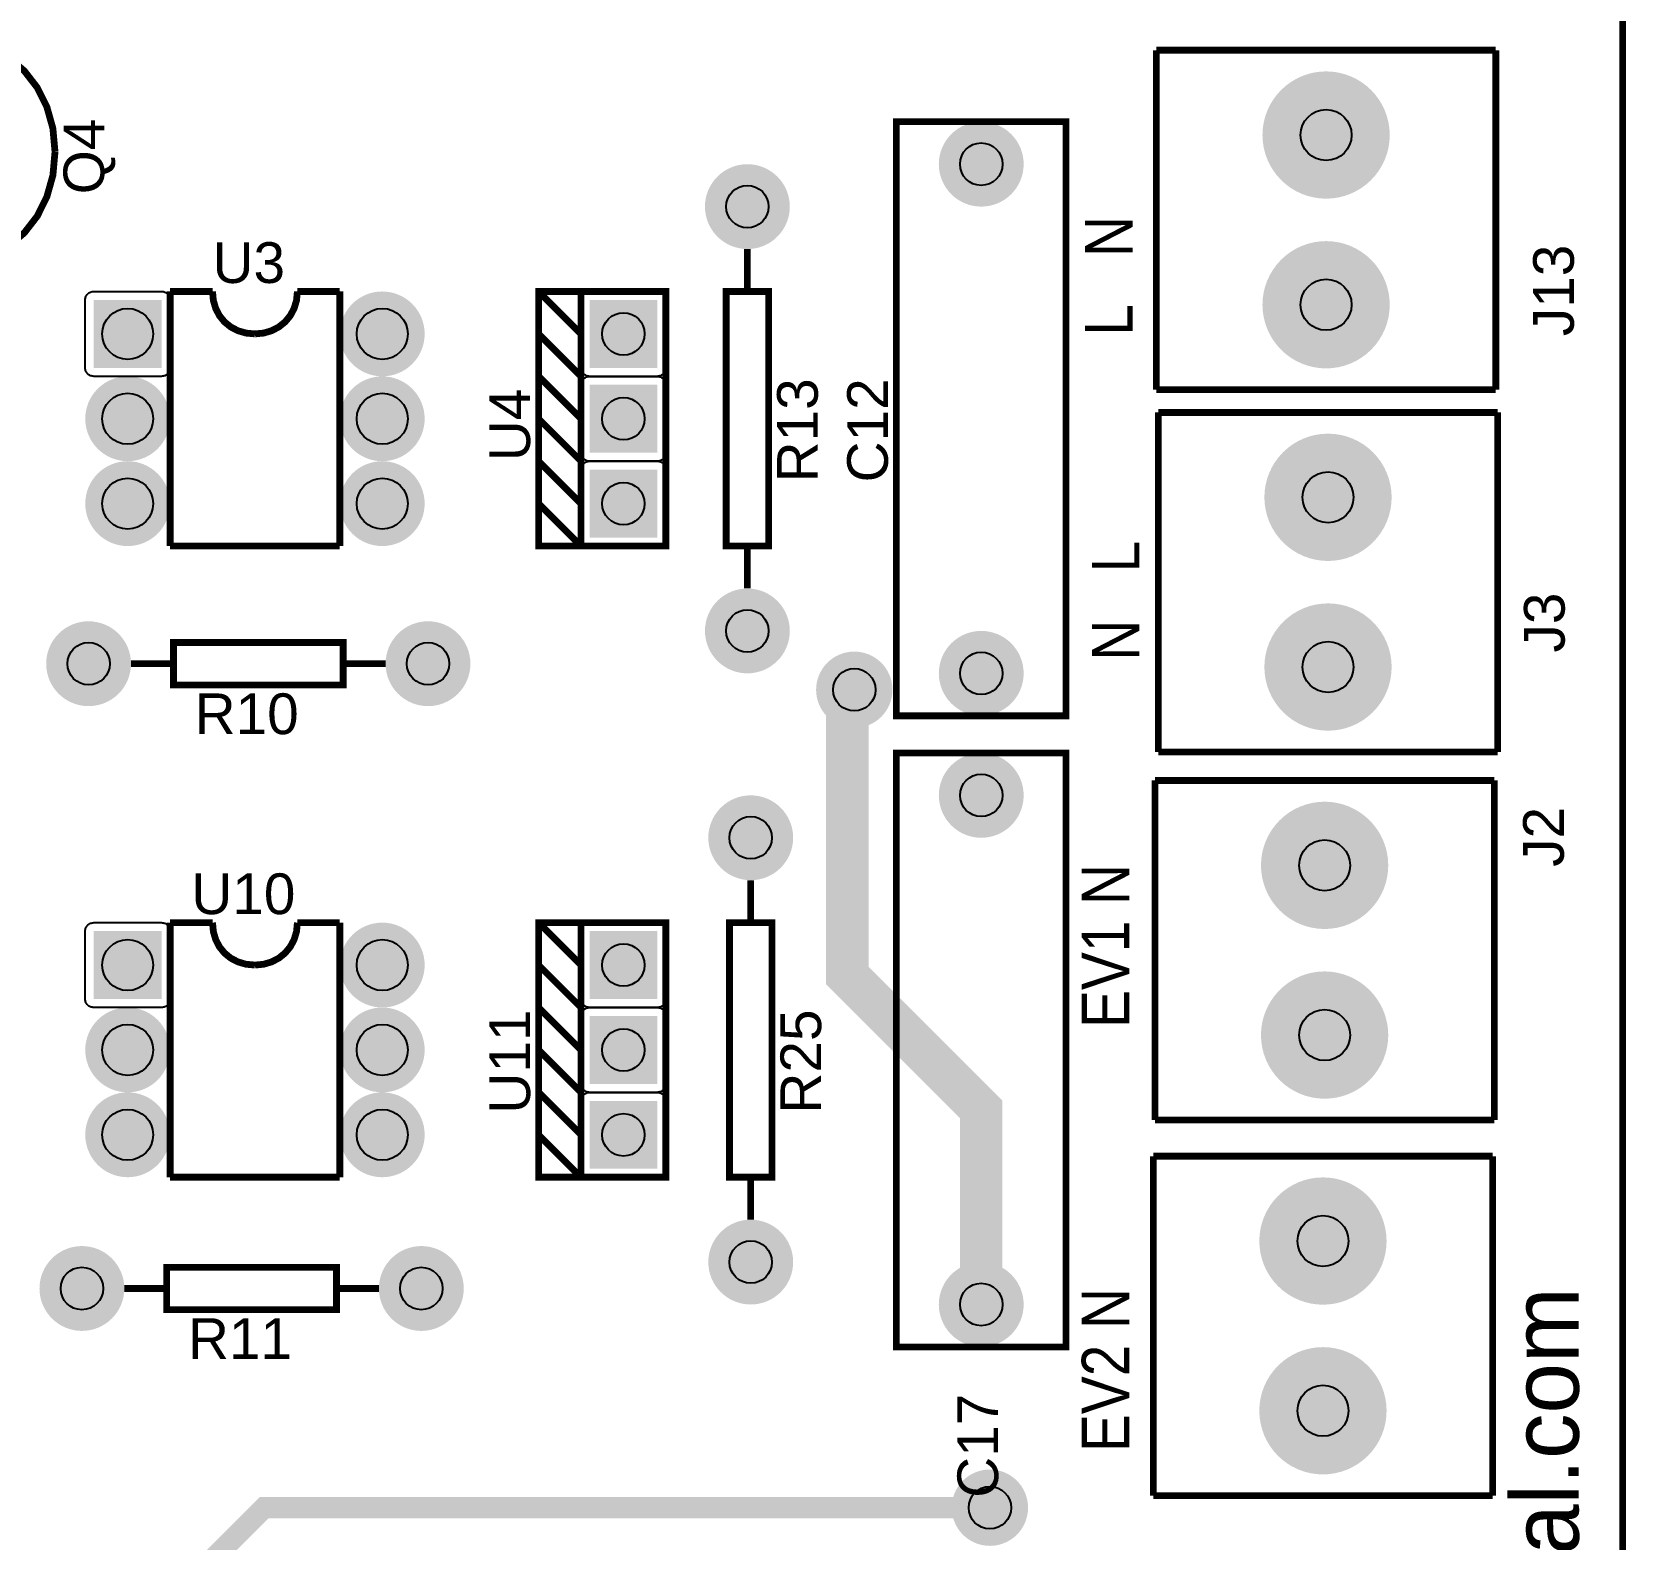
# Model space of a CAD drawing. Header units: inches. Extents: x -2.52 to 2.52, y -2.23 to 2.23.
# Drawn here: x 0.638 to 2.517, y -1.186 to 0.59 of the extents above; entities that cross this region are included whole.
import ezdxf

# ---------------------------------------------------------------- set-up
doc = ezdxf.new("R2010")
doc.units = ezdxf.units.IN
doc.layers.get('0').update_dxf_attribs({"linetype": 'CONTINUOUS'})

# ---------------------------------------------------------------- blocks, each defined once
blk = doc.blocks.new('EPAD')
at = {"const_width": 0.5}
blk.add_lwpolyline([(-0.25, 0, 1), (0.25, 0, 1)], format="xyb", close=True, dxfattribs=at)
blk = doc.blocks.new('RPAD')
blk.add_trace([(-0.5, -0.5), (-0.5, 0.5), (0.5, -0.5), (0.5, 0.5)])

msp = doc.modelspace()

# ---------------------------------------------------------------- linework, layer by layer
for points, const_width in [([(-2.515008, -2.228346), (2.512551, -2.228346), (2.512551, 2.228346), (-2.515008, 2.228346), (-2.515008, -2.228346)], 0.008), ([(-2.515008, -2.228346), (2.512551, -2.228346), (2.512551, 2.228346), (-2.515008, 2.228346), (-2.515008, -2.228346)], 0.008), ([(-2.515008, -2.228346), (2.512551, -2.228346), (2.512551, 2.228346), (-2.515008, 2.228346), (-2.515008, -2.228346)], 0.008), ([(0.540047, 0.578756), (0.565606, 0.57772), (0.589241, 0.571231), (0.610497, 0.559843), (0.628914, 0.544107), (0.644036, 0.524578), (0.655404, 0.501807), (0.66256, 0.476349), (0.665047, 0.448756)], 0.008), ([(0.540047, 0.578756), (0.565606, 0.57772), (0.589241, 0.571231), (0.610497, 0.559843), (0.628914, 0.544107), (0.644036, 0.524578), (0.655404, 0.501807), (0.66256, 0.476349), (0.665047, 0.448756)], 0.008), ([(0.540047, 0.578756), (0.565606, 0.57772), (0.589241, 0.571231), (0.610497, 0.559843), (0.628914, 0.544107), (0.644036, 0.524578), (0.655404, 0.501807), (0.66256, 0.476349), (0.665047, 0.448756)], 0.008), ([(1.962992, 0.568591), (2.362992, 0.568591)], 0.008), ([(1.962992, 0.168591), (1.962992, 0.568591)], 0.008), ([(1.962992, 0.568591), (2.362992, 0.568591)], 0.008), ([(1.962992, 0.168591), (1.962992, 0.568591)], 0.008), ([(1.962992, 0.568591), (2.362992, 0.568591)], 0.008), ([(1.962992, 0.168591), (1.962992, 0.568591)], 0.008), ([(2.362992, 0.168591), (2.362992, 0.568591)], 0.008), ([(2.362992, 0.168591), (2.362992, 0.568591)], 0.008), ([(2.362992, 0.168591), (2.362992, 0.568591)], 0.008), ([(1.766772, -1.148915), (0.911649, -1.148915), (0.604229, -1.456335), (-0.669035, -1.456335), (-1.050504, -1.074866), (-1.050504, 0.423367), (-1.159022, 0.531886)], 0.025), ([(1.656583, -0.21576), (1.856583, -0.21576), (1.856583, 0.48424), (1.656583, 0.48424), (1.656583, -0.21576)], 0.008), ([(1.656583, -0.21576), (1.856583, -0.21576), (1.856583, 0.48424), (1.656583, 0.48424), (1.656583, -0.21576)], 0.008), ([(1.656583, -0.21576), (1.856583, -0.21576), (1.856583, 0.48424), (1.656583, 0.48424), (1.656583, -0.21576)], 0.008), ([(0.540047, 0.318756), (0.565606, 0.319792), (0.589241, 0.32628), (0.610497, 0.337669), (0.628914, 0.353404), (0.644036, 0.372934), (0.655404, 0.395704), (0.66256, 0.421163), (0.665047, 0.448756)], 0.008), ([(0.540047, 0.318756), (0.565606, 0.319792), (0.589241, 0.32628), (0.610497, 0.337669), (0.628914, 0.353404), (0.644036, 0.372934), (0.655404, 0.395704), (0.66256, 0.421163), (0.665047, 0.448756)], 0.008), ([(0.540047, 0.318756), (0.565606, 0.319792), (0.589241, 0.32628), (0.610497, 0.337669), (0.628914, 0.353404), (0.644036, 0.372934), (0.655404, 0.395704), (0.66256, 0.421163), (0.665047, 0.448756)], 0.008), ([(1.480992, 0.33424), (1.480992, 0.28424)], 0.008), ([(1.480992, 0.33424), (1.480992, 0.28424)], 0.008), ([(1.480992, 0.33424), (1.480992, 0.28424)], 0.008), ([(0.800677, 0.28424), (0.850677, 0.28424)], 0.008), ([(0.800677, 0.28424), (0.800677, -0.01576)], 0.008), ([(0.800677, 0.28424), (0.850677, 0.28424)], 0.008), ([(0.800677, 0.28424), (0.800677, -0.01576)], 0.008), ([(0.800677, 0.28424), (0.850677, 0.28424)], 0.008), ([(0.800677, 0.28424), (0.800677, -0.01576)], 0.008), ([(0.900677, 0.23424), (0.890202, 0.235199), (0.88063, 0.237974), (0.872113, 0.242414), (0.864802, 0.248365), (0.858851, 0.255676), (0.854411, 0.264193), (0.851636, 0.273765), (0.850677, 0.28424)], 0.008), ([(0.900677, 0.23424), (0.890202, 0.235199), (0.88063, 0.237974), (0.872113, 0.242414), (0.864802, 0.248365), (0.858851, 0.255676), (0.854411, 0.264193), (0.851636, 0.273765), (0.850677, 0.28424)], 0.008), ([(0.900677, 0.23424), (0.890202, 0.235199), (0.88063, 0.237974), (0.872113, 0.242414), (0.864802, 0.248365), (0.858851, 0.255676), (0.854411, 0.264193), (0.851636, 0.273765), (0.850677, 0.28424)], 0.008), ([(0.900677, 0.23424), (0.910865, 0.235199), (0.920302, 0.237974), (0.928802, 0.242414), (0.936177, 0.248365), (0.94224, 0.255676), (0.946802, 0.264193), (0.949677, 0.273765), (0.950677, 0.28424)], 0.008), ([(0.900677, 0.23424), (0.910865, 0.235199), (0.920302, 0.237974), (0.928802, 0.242414), (0.936177, 0.248365), (0.94224, 0.255676), (0.946802, 0.264193), (0.949677, 0.273765), (0.950677, 0.28424)], 0.008), ([(0.900677, 0.23424), (0.910865, 0.235199), (0.920302, 0.237974), (0.928802, 0.242414), (0.936177, 0.248365), (0.94224, 0.255676), (0.946802, 0.264193), (0.949677, 0.273765), (0.950677, 0.28424)], 0.008), ([(0.950677, 0.28424), (1.000677, 0.28424)], 0.008), ([(0.950677, 0.28424), (1.000677, 0.28424)], 0.008), ([(0.950677, 0.28424), (1.000677, 0.28424)], 0.008), ([(1.000677, 0.28424), (1.000677, -0.01576)], 0.008), ([(1.000677, 0.28424), (1.000677, -0.01576)], 0.008), ([(1.000677, 0.28424), (1.000677, -0.01576)], 0.008), ([(1.284929, -0.01576), (1.384929, -0.01576), (1.384929, 0.28424), (1.284929, 0.28424), (1.284929, -0.01576), (1.234929, -0.01576), (1.234929, 0.28424), (1.284929, 0.28424)], 0.008), ([(1.284929, 0.23424), (1.234929, 0.28424)], 0.008), ([(1.284929, -0.01576), (1.384929, -0.01576), (1.384929, 0.28424), (1.284929, 0.28424), (1.284929, -0.01576), (1.234929, -0.01576), (1.234929, 0.28424), (1.284929, 0.28424)], 0.008), ([(1.284929, 0.23424), (1.234929, 0.28424)], 0.008), ([(1.284929, -0.01576), (1.384929, -0.01576), (1.384929, 0.28424), (1.284929, 0.28424), (1.284929, -0.01576), (1.234929, -0.01576), (1.234929, 0.28424), (1.284929, 0.28424)], 0.008), ([(1.284929, 0.23424), (1.234929, 0.28424)], 0.008), ([(1.455992, -0.01576), (1.505992, -0.01576), (1.505992, 0.28424), (1.455992, 0.28424), (1.455992, -0.01576)], 0.008), ([(1.455992, -0.01576), (1.505992, -0.01576), (1.505992, 0.28424), (1.455992, 0.28424), (1.455992, -0.01576)], 0.008), ([(1.455992, -0.01576), (1.505992, -0.01576), (1.505992, 0.28424), (1.455992, 0.28424), (1.455992, -0.01576)], 0.008), ([(1.284929, 0.18424), (1.234929, 0.23424)], 0.008), ([(1.284929, 0.18424), (1.234929, 0.23424)], 0.008), ([(1.284929, 0.18424), (1.234929, 0.23424)], 0.008), ([(1.284929, 0.13424), (1.234929, 0.18424)], 0.008), ([(1.284929, 0.13424), (1.234929, 0.18424)], 0.008), ([(1.284929, 0.13424), (1.234929, 0.18424)], 0.008), ([(1.962992, 0.168591), (2.362992, 0.168591)], 0.008), ([(1.962992, 0.168591), (2.362992, 0.168591)], 0.008), ([(1.962992, 0.168591), (2.362992, 0.168591)], 0.008), ([(1.284929, 0.08424), (1.234929, 0.13424)], 0.008), ([(1.284929, 0.08424), (1.234929, 0.13424)], 0.008), ([(1.284929, 0.08424), (1.234929, 0.13424)], 0.008), ([(2.365236, 0.141685), (1.965236, 0.141685)], 0.008), ([(1.965236, 0.141685), (1.965236, -0.258315)], 0.008), ([(2.365236, 0.141685), (1.965236, 0.141685)], 0.008), ([(1.965236, 0.141685), (1.965236, -0.258315)], 0.008), ([(2.365236, 0.141685), (1.965236, 0.141685)], 0.008), ([(1.965236, 0.141685), (1.965236, -0.258315)], 0.008), ([(2.365236, 0.141685), (2.365236, -0.258315)], 0.008), ([(2.365236, 0.141685), (2.365236, -0.258315)], 0.008), ([(2.365236, 0.141685), (2.365236, -0.258315)], 0.008), ([(1.284929, 0.03424), (1.234929, 0.08424)], 0.008), ([(1.284929, 0.03424), (1.234929, 0.08424)], 0.008), ([(1.284929, 0.03424), (1.234929, 0.08424)], 0.008), ([(1.284929, -0.01576), (1.234929, 0.03424)], 0.008), ([(1.284929, -0.01576), (1.234929, 0.03424)], 0.008), ([(1.284929, -0.01576), (1.234929, 0.03424)], 0.008), ([(0.800677, -0.01576), (1.000677, -0.01576)], 0.008), ([(0.800677, -0.01576), (1.000677, -0.01576)], 0.008), ([(0.800677, -0.01576), (1.000677, -0.01576)], 0.008), ([(1.480992, -0.01576), (1.480992, -0.06576)], 0.008), ([(1.480992, -0.01576), (1.480992, -0.06576)], 0.008), ([(1.480992, -0.01576), (1.480992, -0.06576)], 0.008), ([(0.804614, -0.179394), (1.004614, -0.179394), (1.004614, -0.129394), (0.804614, -0.129394), (0.804614, -0.179394)], 0.008), ([(0.804614, -0.179394), (1.004614, -0.179394), (1.004614, -0.129394), (0.804614, -0.129394), (0.804614, -0.179394)], 0.008), ([(0.804614, -0.179394), (1.004614, -0.179394), (1.004614, -0.129394), (0.804614, -0.129394), (0.804614, -0.179394)], 0.008), ([(0.804614, -0.154394), (0.754614, -0.154394)], 0.008), ([(0.804614, -0.154394), (0.754614, -0.154394)], 0.008), ([(0.804614, -0.154394), (0.754614, -0.154394)], 0.008), ([(1.054614, -0.154394), (1.004614, -0.154394)], 0.008), ([(1.054614, -0.154394), (1.004614, -0.154394)], 0.008), ([(1.054614, -0.154394), (1.004614, -0.154394)], 0.008), ([(1.756583, -0.909512), (1.756583, -0.679788), (1.598741, -0.521946), (1.598741, -0.193337), (1.606976, -0.185102)], 0.05), ([(1.656583, -0.959512), (1.856583, -0.959512), (1.856583, -0.259512), (1.656583, -0.259512), (1.656583, -0.959512)], 0.008), ([(1.656583, -0.959512), (1.856583, -0.959512), (1.856583, -0.259512), (1.656583, -0.259512), (1.656583, -0.959512)], 0.008), ([(1.656583, -0.959512), (1.856583, -0.959512), (1.856583, -0.259512), (1.656583, -0.259512), (1.656583, -0.959512)], 0.008), ([(2.365236, -0.258315), (1.965236, -0.258315)], 0.008), ([(2.365236, -0.258315), (1.965236, -0.258315)], 0.008), ([(2.365236, -0.258315), (1.965236, -0.258315)], 0.008), ([(1.961236, -0.292), (2.361236, -0.292)], 0.008), ([(1.961236, -0.692), (1.961236, -0.292)], 0.008), ([(1.961236, -0.292), (2.361236, -0.292)], 0.008), ([(1.961236, -0.692), (1.961236, -0.292)], 0.008), ([(1.961236, -0.292), (2.361236, -0.292)], 0.008), ([(1.961236, -0.692), (1.961236, -0.292)], 0.008), ([(2.361236, -0.692), (2.361236, -0.292)], 0.008), ([(2.361236, -0.692), (2.361236, -0.292)], 0.008), ([(2.361236, -0.692), (2.361236, -0.292)], 0.008), ([(1.484929, -0.409512), (1.484929, -0.459512)], 0.008), ([(1.484929, -0.409512), (1.484929, -0.459512)], 0.008), ([(1.484929, -0.409512), (1.484929, -0.459512)], 0.008), ([(0.800677, -0.459512), (0.850677, -0.459512)], 0.008), ([(0.800677, -0.459512), (0.800677, -0.759512)], 0.008), ([(0.800677, -0.459512), (0.850677, -0.459512)], 0.008), ([(0.800677, -0.459512), (0.800677, -0.759512)], 0.008), ([(0.800677, -0.459512), (0.850677, -0.459512)], 0.008), ([(0.800677, -0.459512), (0.800677, -0.759512)], 0.008), ([(0.900677, -0.509512), (0.890202, -0.508553), (0.88063, -0.505778), (0.872113, -0.501338), (0.864802, -0.495387), (0.858851, -0.488076), (0.854411, -0.479559), (0.851636, -0.469987), (0.850677, -0.459512)], 0.008), ([(0.900677, -0.509512), (0.890202, -0.508553), (0.88063, -0.505778), (0.872113, -0.501338), (0.864802, -0.495387), (0.858851, -0.488076), (0.854411, -0.479559), (0.851636, -0.469987), (0.850677, -0.459512)], 0.008), ([(0.900677, -0.509512), (0.890202, -0.508553), (0.88063, -0.505778), (0.872113, -0.501338), (0.864802, -0.495387), (0.858851, -0.488076), (0.854411, -0.479559), (0.851636, -0.469987), (0.850677, -0.459512)], 0.008), ([(0.900677, -0.509512), (0.910865, -0.508553), (0.920302, -0.505778), (0.928802, -0.501338), (0.936177, -0.495387), (0.94224, -0.488076), (0.946802, -0.479559), (0.949677, -0.469987), (0.950677, -0.459512)], 0.008), ([(0.900677, -0.509512), (0.910865, -0.508553), (0.920302, -0.505778), (0.928802, -0.501338), (0.936177, -0.495387), (0.94224, -0.488076), (0.946802, -0.479559), (0.949677, -0.469987), (0.950677, -0.459512)], 0.008), ([(0.900677, -0.509512), (0.910865, -0.508553), (0.920302, -0.505778), (0.928802, -0.501338), (0.936177, -0.495387), (0.94224, -0.488076), (0.946802, -0.479559), (0.949677, -0.469987), (0.950677, -0.459512)], 0.008), ([(0.950677, -0.459512), (1.000677, -0.459512)], 0.008), ([(0.950677, -0.459512), (1.000677, -0.459512)], 0.008), ([(0.950677, -0.459512), (1.000677, -0.459512)], 0.008), ([(1.000677, -0.459512), (1.000677, -0.759512)], 0.008), ([(1.000677, -0.459512), (1.000677, -0.759512)], 0.008), ([(1.000677, -0.459512), (1.000677, -0.759512)], 0.008), ([(1.284929, -0.759512), (1.384929, -0.759512), (1.384929, -0.459512), (1.284929, -0.459512), (1.284929, -0.759512), (1.234929, -0.759512), (1.234929, -0.459512), (1.284929, -0.459512)], 0.008), ([(1.284929, -0.509512), (1.234929, -0.459512)], 0.008), ([(1.284929, -0.759512), (1.384929, -0.759512), (1.384929, -0.459512), (1.284929, -0.459512), (1.284929, -0.759512), (1.234929, -0.759512), (1.234929, -0.459512), (1.284929, -0.459512)], 0.008), ([(1.284929, -0.509512), (1.234929, -0.459512)], 0.008), ([(1.284929, -0.759512), (1.384929, -0.759512), (1.384929, -0.459512), (1.284929, -0.459512), (1.284929, -0.759512), (1.234929, -0.759512), (1.234929, -0.459512), (1.284929, -0.459512)], 0.008), ([(1.284929, -0.509512), (1.234929, -0.459512)], 0.008), ([(1.459929, -0.759512), (1.509929, -0.759512), (1.509929, -0.459512), (1.459929, -0.459512), (1.459929, -0.759512)], 0.008), ([(1.459929, -0.759512), (1.509929, -0.759512), (1.509929, -0.459512), (1.459929, -0.459512), (1.459929, -0.759512)], 0.008), ([(1.459929, -0.759512), (1.509929, -0.759512), (1.509929, -0.459512), (1.459929, -0.459512), (1.459929, -0.759512)], 0.008), ([(1.284929, -0.559512), (1.234929, -0.509512)], 0.008), ([(1.284929, -0.559512), (1.234929, -0.509512)], 0.008), ([(1.284929, -0.559512), (1.234929, -0.509512)], 0.008), ([(1.284929, -0.609512), (1.234929, -0.559512)], 0.008), ([(1.284929, -0.609512), (1.234929, -0.559512)], 0.008), ([(1.284929, -0.609512), (1.234929, -0.559512)], 0.008), ([(1.284929, -0.659512), (1.234929, -0.609512)], 0.008), ([(1.284929, -0.659512), (1.234929, -0.609512)], 0.008), ([(1.284929, -0.659512), (1.234929, -0.609512)], 0.008), ([(1.284929, -0.709512), (1.234929, -0.659512)], 0.008), ([(1.284929, -0.709512), (1.234929, -0.659512)], 0.008), ([(1.284929, -0.709512), (1.234929, -0.659512)], 0.008), ([(1.961236, -0.692), (2.361236, -0.692)], 0.008), ([(1.961236, -0.692), (2.361236, -0.692)], 0.008), ([(1.961236, -0.692), (2.361236, -0.692)], 0.008), ([(1.284929, -0.759512), (1.234929, -0.709512)], 0.008), ([(1.284929, -0.759512), (1.234929, -0.709512)], 0.008), ([(1.284929, -0.759512), (1.234929, -0.709512)], 0.008), ([(1.959268, -0.734717), (2.359268, -0.734717)], 0.008), ([(1.959268, -1.134717), (1.959268, -0.734717)], 0.008), ([(1.959268, -0.734717), (2.359268, -0.734717)], 0.008), ([(1.959268, -1.134717), (1.959268, -0.734717)], 0.008), ([(1.959268, -0.734717), (2.359268, -0.734717)], 0.008), ([(1.959268, -1.134717), (1.959268, -0.734717)], 0.008), ([(2.359268, -1.134717), (2.359268, -0.734717)], 0.008), ([(2.359268, -1.134717), (2.359268, -0.734717)], 0.008), ([(2.359268, -1.134717), (2.359268, -0.734717)], 0.008), ([(0.800677, -0.759512), (1.000677, -0.759512)], 0.008), ([(0.800677, -0.759512), (1.000677, -0.759512)], 0.008), ([(0.800677, -0.759512), (1.000677, -0.759512)], 0.008), ([(1.484929, -0.759512), (1.484929, -0.809512)], 0.008), ([(1.484929, -0.759512), (1.484929, -0.809512)], 0.008), ([(1.484929, -0.759512), (1.484929, -0.809512)], 0.008), ([(0.79674, -0.915614), (0.99674, -0.915614), (0.99674, -0.865614), (0.79674, -0.865614), (0.79674, -0.915614)], 0.008), ([(0.79674, -0.915614), (0.99674, -0.915614), (0.99674, -0.865614), (0.79674, -0.865614), (0.79674, -0.915614)], 0.008), ([(0.79674, -0.915614), (0.99674, -0.915614), (0.99674, -0.865614), (0.79674, -0.865614), (0.79674, -0.915614)], 0.008), ([(0.79674, -0.890614), (0.74674, -0.890614)], 0.008), ([(0.79674, -0.890614), (0.74674, -0.890614)], 0.008), ([(0.79674, -0.890614), (0.74674, -0.890614)], 0.008), ([(1.04674, -0.890614), (0.99674, -0.890614)], 0.008), ([(1.04674, -0.890614), (0.99674, -0.890614)], 0.008), ([(1.04674, -0.890614), (0.99674, -0.890614)], 0.008), ([(1.959268, -1.134717), (2.359268, -1.134717)], 0.008), ([(1.959268, -1.134717), (2.359268, -1.134717)], 0.008), ([(1.959268, -1.134717), (2.359268, -1.134717)], 0.008)]:
    msp.add_lwpolyline(points, dxfattribs=dict(const_width=const_width))
for points in [[(0.800677, 0.27424), (0.800677, 0.19424), (0.800627, 0.193201), (0.800478, 0.192196), (0.800236, 0.191229), (0.799906, 0.190305), (0.799491, 0.189428), (0.798996, 0.188604), (0.798427, 0.187837), (0.797787, 0.187131), (0.79708, 0.186491), (0.796313, 0.185921), (0.795489, 0.185427), (0.794613, 0.185012), (0.793689, 0.184681), (0.792722, 0.184439), (0.791717, 0.184291), (0.790677, 0.18424), (0.710677, 0.18424), (0.709638, 0.184291), (0.708633, 0.184439), (0.707666, 0.184681), (0.706742, 0.185012), (0.705865, 0.185427), (0.705041, 0.185921), (0.704274, 0.186491), (0.703568, 0.187131), (0.702928, 0.187837), (0.702358, 0.188604), (0.701863, 0.189428), (0.701449, 0.190305), (0.701118, 0.191229), (0.700876, 0.192196), (0.700728, 0.193201), (0.700677, 0.19424), (0.700677, 0.27424), (0.700728, 0.27528), (0.700876, 0.276285), (0.701118, 0.277252), (0.701449, 0.278176), (0.701863, 0.279052), (0.702358, 0.279876), (0.702928, 0.280644), (0.703568, 0.28135), (0.704274, 0.28199), (0.705041, 0.282559), (0.705865, 0.283054), (0.706742, 0.283469), (0.707666, 0.283799), (0.708633, 0.284041), (0.709638, 0.28419), (0.710677, 0.28424), (0.790677, 0.28424), (0.791717, 0.28419), (0.792722, 0.284041), (0.793689, 0.283799), (0.794613, 0.283469), (0.795489, 0.283054), (0.796313, 0.282559), (0.79708, 0.28199), (0.797787, 0.28135), (0.798427, 0.280644), (0.798996, 0.279876), (0.799491, 0.279052), (0.799906, 0.278176), (0.800236, 0.277252), (0.800478, 0.276285), (0.800627, 0.27528), (0.800677, 0.27424)], [(1.284929, 0.19424), (1.284929, 0.27424), (1.28498, 0.27528), (1.285128, 0.276285), (1.28537, 0.277252), (1.285701, 0.278176), (1.286115, 0.279052), (1.28661, 0.279876), (1.28718, 0.280644), (1.28782, 0.28135), (1.288526, 0.28199), (1.289293, 0.282559), (1.290117, 0.283054), (1.290994, 0.283469), (1.291918, 0.283799), (1.292885, 0.284041), (1.29389, 0.28419), (1.294929, 0.28424), (1.374929, 0.28424), (1.375969, 0.28419), (1.376974, 0.284041), (1.377941, 0.283799), (1.378865, 0.283469), (1.379741, 0.283054), (1.380565, 0.282559), (1.381332, 0.28199), (1.382039, 0.28135), (1.382679, 0.280644), (1.383248, 0.279876), (1.383743, 0.279052), (1.384157, 0.278176), (1.384488, 0.277252), (1.38473, 0.276285), (1.384879, 0.27528), (1.384929, 0.27424), (1.384929, 0.19424), (1.384879, 0.193201), (1.38473, 0.192196), (1.384488, 0.191229), (1.384157, 0.190305), (1.383743, 0.189428), (1.383248, 0.188604), (1.382679, 0.187837), (1.382039, 0.187131), (1.381332, 0.186491), (1.380565, 0.185921), (1.379741, 0.185427), (1.378865, 0.185012), (1.377941, 0.184681), (1.376974, 0.184439), (1.375969, 0.184291), (1.374929, 0.18424), (1.294929, 0.18424), (1.29389, 0.184291), (1.292885, 0.184439), (1.291918, 0.184681), (1.290994, 0.185012), (1.290117, 0.185427), (1.289293, 0.185921), (1.288526, 0.186491), (1.28782, 0.187131), (1.28718, 0.187837), (1.28661, 0.188604), (1.286115, 0.189428), (1.285701, 0.190305), (1.28537, 0.191229), (1.285128, 0.192196), (1.28498, 0.193201), (1.284929, 0.19424)], [(1.284929, 0.09424), (1.284929, 0.17424), (1.28498, 0.17528), (1.285128, 0.176285), (1.28537, 0.177252), (1.285701, 0.178176), (1.286115, 0.179052), (1.28661, 0.179876), (1.28718, 0.180644), (1.28782, 0.18135), (1.288526, 0.18199), (1.289293, 0.182559), (1.290117, 0.183054), (1.290994, 0.183469), (1.291918, 0.183799), (1.292885, 0.184041), (1.29389, 0.18419), (1.294929, 0.18424), (1.374929, 0.18424), (1.375969, 0.18419), (1.376974, 0.184041), (1.377941, 0.183799), (1.378865, 0.183469), (1.379741, 0.183054), (1.380565, 0.182559), (1.381332, 0.18199), (1.382039, 0.18135), (1.382679, 0.180644), (1.383248, 0.179876), (1.383743, 0.179052), (1.384157, 0.178176), (1.384488, 0.177252), (1.38473, 0.176285), (1.384879, 0.17528), (1.384929, 0.17424), (1.384929, 0.09424), (1.384879, 0.093201), (1.38473, 0.092196), (1.384488, 0.091229), (1.384157, 0.090305), (1.383743, 0.089428), (1.383248, 0.088604), (1.382679, 0.087837), (1.382039, 0.087131), (1.381332, 0.086491), (1.380565, 0.085921), (1.379741, 0.085427), (1.378865, 0.085012), (1.377941, 0.084681), (1.376974, 0.084439), (1.375969, 0.084291), (1.374929, 0.08424), (1.294929, 0.08424), (1.29389, 0.084291), (1.292885, 0.084439), (1.291918, 0.084681), (1.290994, 0.085012), (1.290117, 0.085427), (1.289293, 0.085921), (1.288526, 0.086491), (1.28782, 0.087131), (1.28718, 0.087837), (1.28661, 0.088604), (1.286115, 0.089428), (1.285701, 0.090305), (1.28537, 0.091229), (1.285128, 0.092196), (1.28498, 0.093201), (1.284929, 0.09424)], [(1.284929, -0.00576), (1.284929, 0.07424), (1.28498, 0.07528), (1.285128, 0.076285), (1.28537, 0.077252), (1.285701, 0.078176), (1.286115, 0.079052), (1.28661, 0.079876), (1.28718, 0.080644), (1.28782, 0.08135), (1.288526, 0.08199), (1.289293, 0.082559), (1.290117, 0.083054), (1.290994, 0.083469), (1.291918, 0.083799), (1.292885, 0.084041), (1.29389, 0.08419), (1.294929, 0.08424), (1.374929, 0.08424), (1.375969, 0.08419), (1.376974, 0.084041), (1.377941, 0.083799), (1.378865, 0.083469), (1.379741, 0.083054), (1.380565, 0.082559), (1.381332, 0.08199), (1.382039, 0.08135), (1.382679, 0.080644), (1.383248, 0.079876), (1.383743, 0.079052), (1.384157, 0.078176), (1.384488, 0.077252), (1.38473, 0.076285), (1.384879, 0.07528), (1.384929, 0.07424), (1.384929, -0.00576), (1.384879, -0.006799), (1.38473, -0.007804), (1.384488, -0.008771), (1.384157, -0.009695), (1.383743, -0.010572), (1.383248, -0.011396), (1.382679, -0.012163), (1.382039, -0.012869), (1.381332, -0.013509), (1.380565, -0.014079), (1.379741, -0.014573), (1.378865, -0.014988), (1.377941, -0.015319), (1.376974, -0.015561), (1.375969, -0.015709), (1.374929, -0.01576), (1.294929, -0.01576), (1.29389, -0.015709), (1.292885, -0.015561), (1.291918, -0.015319), (1.290994, -0.014988), (1.290117, -0.014573), (1.289293, -0.014079), (1.288526, -0.013509), (1.28782, -0.012869), (1.28718, -0.012163), (1.28661, -0.011396), (1.286115, -0.010572), (1.285701, -0.009695), (1.28537, -0.008771), (1.285128, -0.007804), (1.28498, -0.006799), (1.284929, -0.00576)], [(0.800677, -0.469512), (0.800677, -0.549512), (0.800627, -0.550551), (0.800478, -0.551556), (0.800236, -0.552523), (0.799906, -0.553447), (0.799491, -0.554324), (0.798996, -0.555148), (0.798427, -0.555915), (0.797787, -0.556621), (0.79708, -0.557261), (0.796313, -0.557831), (0.795489, -0.558325), (0.794613, -0.55874), (0.793689, -0.559071), (0.792722, -0.559313), (0.791717, -0.559461), (0.790677, -0.559512), (0.710677, -0.559512), (0.709638, -0.559461), (0.708633, -0.559313), (0.707666, -0.559071), (0.706742, -0.55874), (0.705865, -0.558325), (0.705041, -0.557831), (0.704274, -0.557261), (0.703568, -0.556621), (0.702928, -0.555915), (0.702358, -0.555148), (0.701863, -0.554324), (0.701449, -0.553447), (0.701118, -0.552523), (0.700876, -0.551556), (0.700728, -0.550551), (0.700677, -0.549512), (0.700677, -0.469512), (0.700728, -0.468472), (0.700876, -0.467467), (0.701118, -0.4665), (0.701449, -0.465576), (0.701863, -0.4647), (0.702358, -0.463876), (0.702928, -0.463108), (0.703568, -0.462402), (0.704274, -0.461762), (0.705041, -0.461193), (0.705865, -0.460698), (0.706742, -0.460283), (0.707666, -0.459953), (0.708633, -0.459711), (0.709638, -0.459562), (0.710677, -0.459512), (0.790677, -0.459512), (0.791717, -0.459562), (0.792722, -0.459711), (0.793689, -0.459953), (0.794613, -0.460283), (0.795489, -0.460698), (0.796313, -0.461193), (0.79708, -0.461762), (0.797787, -0.462402), (0.798427, -0.463108), (0.798996, -0.463876), (0.799491, -0.4647), (0.799906, -0.465576), (0.800236, -0.4665), (0.800478, -0.467467), (0.800627, -0.468472), (0.800677, -0.469512)], [(1.284929, -0.549512), (1.284929, -0.469512), (1.28498, -0.468472), (1.285128, -0.467467), (1.28537, -0.4665), (1.285701, -0.465576), (1.286115, -0.4647), (1.28661, -0.463876), (1.28718, -0.463108), (1.28782, -0.462402), (1.288526, -0.461762), (1.289293, -0.461193), (1.290117, -0.460698), (1.290994, -0.460283), (1.291918, -0.459953), (1.292885, -0.459711), (1.29389, -0.459562), (1.294929, -0.459512), (1.374929, -0.459512), (1.375969, -0.459562), (1.376974, -0.459711), (1.377941, -0.459953), (1.378865, -0.460283), (1.379741, -0.460698), (1.380565, -0.461193), (1.381332, -0.461762), (1.382039, -0.462402), (1.382679, -0.463108), (1.383248, -0.463876), (1.383743, -0.4647), (1.384157, -0.465576), (1.384488, -0.4665), (1.38473, -0.467467), (1.384879, -0.468472), (1.384929, -0.469512), (1.384929, -0.549512), (1.384879, -0.550551), (1.38473, -0.551556), (1.384488, -0.552523), (1.384157, -0.553447), (1.383743, -0.554324), (1.383248, -0.555148), (1.382679, -0.555915), (1.382039, -0.556621), (1.381332, -0.557261), (1.380565, -0.557831), (1.379741, -0.558325), (1.378865, -0.55874), (1.377941, -0.559071), (1.376974, -0.559313), (1.375969, -0.559461), (1.374929, -0.559512), (1.294929, -0.559512), (1.29389, -0.559461), (1.292885, -0.559313), (1.291918, -0.559071), (1.290994, -0.55874), (1.290117, -0.558325), (1.289293, -0.557831), (1.288526, -0.557261), (1.28782, -0.556621), (1.28718, -0.555915), (1.28661, -0.555148), (1.286115, -0.554324), (1.285701, -0.553447), (1.28537, -0.552523), (1.285128, -0.551556), (1.28498, -0.550551), (1.284929, -0.549512)], [(1.284929, -0.649512), (1.284929, -0.569512), (1.28498, -0.568472), (1.285128, -0.567467), (1.28537, -0.5665), (1.285701, -0.565576), (1.286115, -0.5647), (1.28661, -0.563876), (1.28718, -0.563108), (1.28782, -0.562402), (1.288526, -0.561762), (1.289293, -0.561193), (1.290117, -0.560698), (1.290994, -0.560283), (1.291918, -0.559953), (1.292885, -0.559711), (1.29389, -0.559562), (1.294929, -0.559512), (1.374929, -0.559512), (1.375969, -0.559562), (1.376974, -0.559711), (1.377941, -0.559953), (1.378865, -0.560283), (1.379741, -0.560698), (1.380565, -0.561193), (1.381332, -0.561762), (1.382039, -0.562402), (1.382679, -0.563108), (1.383248, -0.563876), (1.383743, -0.5647), (1.384157, -0.565576), (1.384488, -0.5665), (1.38473, -0.567467), (1.384879, -0.568472), (1.384929, -0.569512), (1.384929, -0.649512), (1.384879, -0.650551), (1.38473, -0.651556), (1.384488, -0.652523), (1.384157, -0.653447), (1.383743, -0.654324), (1.383248, -0.655148), (1.382679, -0.655915), (1.382039, -0.656621), (1.381332, -0.657261), (1.380565, -0.657831), (1.379741, -0.658325), (1.378865, -0.65874), (1.377941, -0.659071), (1.376974, -0.659313), (1.375969, -0.659461), (1.374929, -0.659512), (1.294929, -0.659512), (1.29389, -0.659461), (1.292885, -0.659313), (1.291918, -0.659071), (1.290994, -0.65874), (1.290117, -0.658325), (1.289293, -0.657831), (1.288526, -0.657261), (1.28782, -0.656621), (1.28718, -0.655915), (1.28661, -0.655148), (1.286115, -0.654324), (1.285701, -0.653447), (1.28537, -0.652523), (1.285128, -0.651556), (1.28498, -0.650551), (1.284929, -0.649512)], [(1.284929, -0.749512), (1.284929, -0.669512), (1.28498, -0.668472), (1.285128, -0.667467), (1.28537, -0.6665), (1.285701, -0.665576), (1.286115, -0.6647), (1.28661, -0.663876), (1.28718, -0.663108), (1.28782, -0.662402), (1.288526, -0.661762), (1.289293, -0.661193), (1.290117, -0.660698), (1.290994, -0.660283), (1.291918, -0.659953), (1.292885, -0.659711), (1.29389, -0.659562), (1.294929, -0.659512), (1.374929, -0.659512), (1.375969, -0.659562), (1.376974, -0.659711), (1.377941, -0.659953), (1.378865, -0.660283), (1.379741, -0.660698), (1.380565, -0.661193), (1.381332, -0.661762), (1.382039, -0.662402), (1.382679, -0.663108), (1.383248, -0.663876), (1.383743, -0.6647), (1.384157, -0.665576), (1.384488, -0.6665), (1.38473, -0.667467), (1.384879, -0.668472), (1.384929, -0.669512), (1.384929, -0.749512), (1.384879, -0.750551), (1.38473, -0.751556), (1.384488, -0.752523), (1.384157, -0.753447), (1.383743, -0.754324), (1.383248, -0.755148), (1.382679, -0.755915), (1.382039, -0.756621), (1.381332, -0.757261), (1.380565, -0.757831), (1.379741, -0.758325), (1.378865, -0.75874), (1.377941, -0.759071), (1.376974, -0.759313), (1.375969, -0.759461), (1.374929, -0.759512), (1.294929, -0.759512), (1.29389, -0.759461), (1.292885, -0.759313), (1.291918, -0.759071), (1.290994, -0.75874), (1.290117, -0.758325), (1.289293, -0.757831), (1.288526, -0.757261), (1.28782, -0.756621), (1.28718, -0.755915), (1.28661, -0.755148), (1.286115, -0.754324), (1.285701, -0.753447), (1.28537, -0.752523), (1.285128, -0.751556), (1.28498, -0.750551), (1.284929, -0.749512)]]:
    msp.add_lwpolyline(points, close=True)
for centre, radius in [((2.162992, 0.468591), 0.03), ((1.756583, 0.43424), 0.025), ((1.480992, 0.38424), 0.025), ((2.162992, 0.268591), 0.03), ((0.750677, 0.23424), 0.03), ((1.050677, 0.23424), 0.03), ((1.334929, 0.23424), 0.025), ((0.750677, 0.13424), 0.03), ((1.050677, 0.13424), 0.03), ((1.334929, 0.13424), 0.025), ((0.750677, 0.03424), 0.03), ((1.050677, 0.03424), 0.03), ((1.334929, 0.03424), 0.025), ((2.165236, 0.041685), 0.03), ((1.480992, -0.11576), 0.025), ((0.704614, -0.154394), 0.025), ((1.104614, -0.154394), 0.025), ((2.165236, -0.158315), 0.03), ((1.756583, -0.16576), 0.025), ((1.606976, -0.185102), 0.025), ((1.756583, -0.309512), 0.025), ((1.484929, -0.359512), 0.025), ((2.161236, -0.392), 0.03), ((0.750677, -0.509512), 0.03), ((1.050677, -0.509512), 0.03), ((1.334929, -0.509512), 0.025), ((2.161236, -0.592), 0.03), ((0.750677, -0.609512), 0.03), ((1.050677, -0.609512), 0.03), ((1.334929, -0.609512), 0.025), ((0.750677, -0.709512), 0.03), ((1.050677, -0.709512), 0.03), ((1.334929, -0.709512), 0.025), ((2.159268, -0.834717), 0.03), ((1.484929, -0.859512), 0.025), ((0.69674, -0.890614), 0.025), ((1.09674, -0.890614), 0.025), ((1.756583, -0.909512), 0.025), ((2.159268, -1.034716), 0.03), ((1.766772, -1.148915), 0.025)]:
    msp.add_circle(centre, radius)

# ---------------------------------------------------------------- block references
for p, xscale, yscale in [((2.162992, 0.468591), 0.15, 0.15), ((2.162992, 0.468591), 0.12, 0.12), ((1.756583, 0.43424), 0.1, 0.1), ((1.756583, 0.43424), 0.08, 0.08), ((1.480992, 0.38424), 0.1, 0.1), ((1.480992, 0.38424), 0.08, 0.08), ((2.162992, 0.268591), 0.15, 0.15), ((2.162992, 0.268591), 0.12, 0.12), ((1.050677, 0.23424), 0.1, 0.1), ((1.050677, 0.23424), 0.08, 0.08), ((0.750677, 0.13424), 0.1, 0.1), ((0.750677, 0.13424), 0.08, 0.08), ((1.050677, 0.13424), 0.1, 0.1), ((1.050677, 0.13424), 0.08, 0.08), ((2.165236, 0.041685), 0.15, 0.15), ((2.165236, 0.041685), 0.12, 0.12), ((0.750677, 0.03424), 0.1, 0.1), ((1.050677, 0.03424), 0.1, 0.1), ((0.750677, 0.03424), 0.08, 0.08), ((1.050677, 0.03424), 0.08, 0.08), ((1.480992, -0.11576), 0.1, 0.1), ((1.480992, -0.11576), 0.08, 0.08), ((2.165236, -0.158315), 0.15, 0.15), ((0.704614, -0.154394), 0.1, 0.1), ((1.104614, -0.154394), 0.1, 0.1), ((2.165236, -0.158315), 0.12, 0.12), ((0.704614, -0.154394), 0.08, 0.08), ((1.104614, -0.154394), 0.08, 0.08), ((1.756583, -0.16576), 0.1, 0.1), ((1.756583, -0.16576), 0.08, 0.08), ((1.606976, -0.185102), 0.09, 0.09), ((1.606976, -0.185102), 0.07, 0.07), ((1.756583, -0.309512), 0.1, 0.1), ((1.756583, -0.309512), 0.08, 0.08), ((1.484929, -0.359512), 0.1, 0.1), ((2.161236, -0.392), 0.15, 0.15), ((1.484929, -0.359512), 0.08, 0.08), ((2.161236, -0.392), 0.12, 0.12), ((1.050677, -0.509512), 0.1, 0.1), ((1.050677, -0.509512), 0.08, 0.08), ((2.161236, -0.592), 0.15, 0.15), ((2.161236, -0.592), 0.12, 0.12), ((0.750677, -0.609512), 0.1, 0.1), ((1.050677, -0.609512), 0.1, 0.1), ((0.750677, -0.609512), 0.08, 0.08), ((1.050677, -0.609512), 0.08, 0.08), ((0.750677, -0.709512), 0.1, 0.1), ((0.750677, -0.709512), 0.08, 0.08), ((1.050677, -0.709512), 0.1, 0.1), ((1.050677, -0.709512), 0.08, 0.08), ((2.159268, -0.834717), 0.15, 0.15), ((2.159268, -0.834717), 0.12, 0.12), ((1.484929, -0.859512), 0.1, 0.1), ((1.484929, -0.859512), 0.08, 0.08), ((0.69674, -0.890614), 0.1, 0.1), ((1.09674, -0.890614), 0.1, 0.1), ((0.69674, -0.890614), 0.08, 0.08), ((1.09674, -0.890614), 0.08, 0.08), ((1.756583, -0.909512), 0.1, 0.1), ((1.756583, -0.909512), 0.08, 0.08), ((2.159268, -1.034717), 0.15, 0.15), ((2.159268, -1.034717), 0.12, 0.12), ((1.766772, -1.148915), 0.09, 0.09), ((1.766772, -1.148915), 0.07, 0.07)]:
    msp.add_blockref('EPAD', p, dxfattribs=dict(xscale=xscale, yscale=yscale))
at = {"xscale": 0.08, "yscale": 0.08}
for p, rotation in [((0.750677, 0.23424), -90), ((1.334929, 0.23424), 90), ((1.334929, 0.13424), 90), ((1.334929, 0.03424), 90), ((0.750677, -0.509512), -90), ((1.334929, -0.509512), 90), ((1.334929, -0.609512), 90), ((1.334929, -0.709512), 90)]:
    msp.add_blockref('RPAD', p, dxfattribs=dict(at, rotation=rotation))

# ---------------------------------------------------------------- texts
for s, height, width, p in [('Q4', 0.048, 1.041667, (0.723047, 0.398756)), ('Q4', 0.048, 1.041667, (0.723047, 0.398756)), ('Q4', 0.048, 1.041667, (0.723047, 0.398756)), ('L   N', 0.056, 0.892857, (1.935008, 0.232094)), ('L   N', 0.056, 0.892857, (1.935008, 0.232094)), ('L   N', 0.056, 0.892857, (1.935008, 0.232094)), ('J13', 0.048, 1.041667, (2.454992, 0.231591)), ('J13', 0.048, 1.041667, (2.454992, 0.231591)), ('J13', 0.048, 1.041667, (2.454992, 0.231591)), ('R13', 0.048, 1.041667, (1.563992, 0.05924)), ('R13', 0.048, 1.041667, (1.563992, 0.05924)), ('R13', 0.048, 1.041667, (1.563992, 0.05924)), ('C12', 0.048, 1.041667, (1.646583, 0.05924)), ('C12', 0.048, 1.041667, (1.646583, 0.05924)), ('C12', 0.048, 1.041667, (1.646583, 0.05924)), ('U4', 0.048, 1.041667, (1.224929, 0.08424)), ('U4', 0.048, 1.041667, (1.224929, 0.08424)), ('U4', 0.048, 1.041667, (1.224929, 0.08424)), ('N   L', 0.056, 0.892857, (1.943008, -0.150906)), ('N   L', 0.056, 0.892857, (1.943008, -0.150906)), ('N   L', 0.056, 0.892857, (1.943008, -0.150906)), ('J3', 0.048, 1.041667, (2.444181, -0.141213)), ('J3', 0.048, 1.041667, (2.444181, -0.141213)), ('J3', 0.048, 1.041667, (2.444181, -0.141213)), ('J2', 0.048, 1.041667, (2.443157, -0.39378)), ('J2', 0.048, 1.041667, (2.443157, -0.39378)), ('J2', 0.048, 1.041667, (2.443157, -0.39378)), ('EV1 N', 0.056, 0.892857, (1.931008, -0.583528)), ('EV1 N', 0.056, 0.892857, (1.931008, -0.583528)), ('EV1 N', 0.056, 0.892857, (1.931008, -0.583528)), ('U11', 0.048, 1.041667, (1.224929, -0.684512)), ('U11', 0.048, 1.041667, (1.224929, -0.684512)), ('U11', 0.048, 1.041667, (1.224929, -0.684512)), ('R25', 0.048, 1.041667, (1.567929, -0.684512)), ('R25', 0.048, 1.041667, (1.567929, -0.684512)), ('R25', 0.048, 1.041667, (1.567929, -0.684512)), ('EV2 N', 0.056, 0.892857, (1.931008, -1.083276)), ('EV2 N', 0.056, 0.892857, (1.931008, -1.083276)), ('EV2 N', 0.056, 0.892857, (1.931008, -1.083276)), ('C17', 0.048, 1.041667, (1.776504, -1.137268)), ('C17', 0.048, 1.041667, (1.776504, -1.137268)), ('C17', 0.048, 1.041667, (1.776504, -1.137268))]:
    msp.add_text(s, height=height, rotation=90, dxfattribs=dict(width=width)).set_placement(p)
at = {"width": 1.041667}
for s, p in [('U3', (0.850677, 0.29424)), ('U3', (0.850677, 0.29424)), ('U3', (0.850677, 0.29424)), ('R10', (0.829614, -0.237394)), ('R10', (0.829614, -0.237394)), ('R10', (0.829614, -0.237394)), ('U10', (0.825677, -0.449512)), ('U10', (0.825677, -0.449512)), ('U10', (0.825677, -0.449512)), ('R11', (0.82174, -0.973614)), ('R11', (0.82174, -0.973614)), ('R11', (0.82174, -0.973614))]:
    msp.add_text(s, height=0.048, dxfattribs=at).set_placement(p)
msp.add_text('www.jpinglobal.com', height=0.08, rotation=90).set_placement((2.460756, -1.834709))
msp.add_text('www.jpinglobal.com', height=0.08, rotation=90).set_placement((2.460756, -1.834709))
msp.add_text('www.jpinglobal.com', height=0.08, rotation=90).set_placement((2.460756, -1.834709))

doc.saveas('drawing.dxf')
